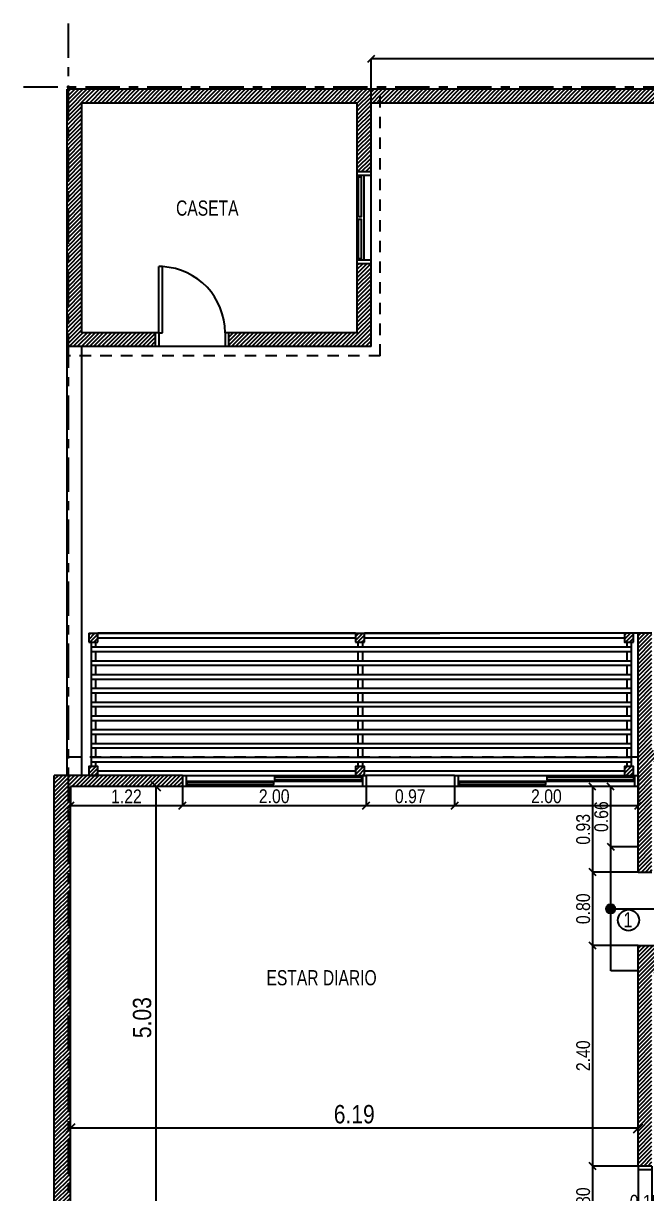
# Model space of a CAD drawing. Extents: x -14.8 to 35.6, y 44.5 to 81.2.
# Drawn here: x -14.71 to -7.94, y 68.52 to 81.25 of the extents above; entities that cross this region are included whole.
import ezdxf

# ---------------------------------------------------------------- set-up
doc = ezdxf.new("R2010")
doc.units = 0
doc.header["$MEASUREMENT"] = 0
doc.header["$PDMODE"] = 3
doc.linetypes.add('CENTER2', pattern=[1.125, 0.75, -0.125, 0.125, -0.125])
doc.linetypes.add('HIDDEN2', pattern=[0.1875, 0.125, -0.0625])
doc.layers.get('0').update_dxf_attribs({"linetype": 'CONTINUOUS'})
doc.layers.get('DEFPOINTS').update_dxf_attribs({"linetype": 'CONTINUOUS'})
for name, color, linetype in [('ABERTURAS', 71, 'CONTINUOUS'), ('AUXILIARES', 11, 'CONTINUOUS'), ('COTAS', 12, 'CONTINUOUS'), ('DEMOLICIÓN', 2, 'CONTINUOUS'), ('EJES', 161, 'CENTER2'), ('NUEVO', 1, 'CONTINUOUS'), ('RELLENO', 7, 'CONTINUOUS'), ('TEXTO', 12, 'CONTINUOUS')]:
    doc.layers.add(name, color=color, linetype=linetype)
doc.styles.add('COTAS PRIMARIAS', font='ARIALN.TTF', dxfattribs={"height": 0.2})
doc.styles.add('COTAS SECUNDARIAS', font='ARIALN.TTF', dxfattribs={"height": 0.15})
doc.styles.add('TEXTO SECUNDARIO', font='ARIALN.TTF', dxfattribs={"width": 0.9, "height": 0.165})
doc.dimstyles.new('COTA SECUNDARIAS', dxfattribs={"dimscale": 5, "dimtxt": 1, "dimasz": 0.015, "dimexe": 0, "dimexo": 0, "dimgap": 0.005, "dimtad": 1, "dimzin": 1, "dimdsep": 46, "dimtxsty": 'COTAS SECUNDARIAS', "dimblk": 'OBLIQUE', "dimcen": 0, "dimclrd": 11, "dimclre": 11, "dimclrt": 11, "dimaunit": 1, "dimadec": 1, "dimazin": 0, "dimtfac": 0.4, "dimtix": 1, "dimtmove": 1, "dimatfit": 3, "dimfxl": 1, "dimtolj": 1, "dimtzin": 0, "dimlwd": -1, "dimarcsym": 0})
doc.dimstyles.new('COTAS PRINCIPALES', dxfattribs={"dimscale": 5, "dimtxt": 2.5, "dimasz": 0.02, "dimexe": 0, "dimexo": 0, "dimgap": 0.01, "dimtad": 1, "dimzin": 1, "dimdsep": 46, "dimtxsty": 'COTAS PRIMARIAS', "dimblk": 'OBLIQUE', "dimcen": 0, "dimclrd": 11, "dimclre": 11, "dimclrt": 11, "dimaunit": 1, "dimadec": 1, "dimazin": 0, "dimtfac": 0.4, "dimtix": 1, "dimtmove": 1, "dimatfit": 3, "dimfxl": 1, "dimtolj": 1, "dimtzin": 0, "dimlwd": -1, "dimarcsym": 0})
pattern_1 = [(45, (-34.72734, 9.76277), (-0.022097087, 0.022097087), [])]
pattern_2 = [(45, (-20.48295, 0), (-0.022097087, 0.022097087), [])]
pattern_3 = [(45, (24.85773, 0), (-0.022097087, 0.022097087), [])]

# ---------------------------------------------------------------- blocks, each defined once
blk = doc.blocks.new('_Oblique')
at = {"color": 0, "linetype": 'ByBlock', "lineweight": -2}
blk.add_line((-0.5, -0.5), (0.5, 0.5), dxfattribs=at)
blk = doc.blocks.new('*D124')
at = {"layer": 'COTAS', "color": 11, "lineweight": -2, "transparency": 16777216}
for p, q in [((-10.926, 80.531), (-10.926, 80.861)), ((-0.566, 80.531), (-0.566, 80.861))]:
    blk.add_line(p, q, dxfattribs=at)
at = {"layer": 'COTAS', "color": 11, "transparency": 16777216}
blk.add_line((-0.566, 80.861), (-10.926, 80.861), dxfattribs=at)
at = {"layer": 'DEFPOINTS', "color": 0, "transparency": 16777216}
for p in [(-10.926, 80.861), (-10.926, 80.531), (-0.566, 80.531)]:
    blk.add_point(p, dxfattribs=at)
at = {"layer": 'COTAS', "color": 11, "transparency": 16777216, "xscale": 0.075, "yscale": 0.075, "zscale": 0.075, "rotation": 180}
blk.add_blockref('_Oblique', (-10.926, 80.861), dxfattribs=at)
at = {"layer": 'COTAS', "color": 11, "transparency": 16777216, "xscale": 0.075, "yscale": 0.075, "zscale": 0.075}
blk.add_blockref('_Oblique', (-0.566, 80.861), dxfattribs=at)
at = {"layer": 'COTAS', "color": 11, "transparency": 16777216, "insert": (-5.746, 80.963), "char_height": 0.15, "attachment_point": 5, "style": 'COTAS SECUNDARIAS'}
blk.add_mtext('\\A1;10.36', dxfattribs=at)
blk = doc.blocks.new('*D130')
at = {"layer": 'COTAS', "color": 11, "lineweight": -2, "transparency": 16777216}
for p, q in [((-8.016, 68.811), (-8.016, 68.32)), ((-7.866, 68.811), (-7.866, 68.32))]:
    blk.add_line(p, q, dxfattribs=at)
at = {"layer": 'COTAS', "color": 11, "transparency": 16777216}
for p, q in [((-8.016, 68.32), (-8.091, 68.32)), ((-7.866, 68.32), (-8.016, 68.32)), ((-7.866, 68.32), (-7.791, 68.32))]:
    blk.add_line(p, q, dxfattribs=at)
at = {"layer": 'DEFPOINTS', "color": 0, "transparency": 16777216}
for p in [(-8.016, 68.811), (-7.866, 68.811), (-8.016, 68.32)]:
    blk.add_point(p, dxfattribs=at)
at = {"layer": 'COTAS', "color": 11, "transparency": 16777216, "xscale": 0.075, "yscale": 0.075, "zscale": 0.075}
blk.add_blockref('_Oblique', (-8.016, 68.32), dxfattribs=at)
at = {"layer": 'COTAS', "color": 11, "transparency": 16777216, "xscale": 0.075, "yscale": 0.075, "zscale": 0.075, "rotation": 180}
blk.add_blockref('_Oblique', (-7.866, 68.32), dxfattribs=at)
at = {"layer": 'COTAS', "color": 11, "transparency": 16777216, "insert": (-7.941, 68.421), "char_height": 0.15, "attachment_point": 5, "style": 'COTAS SECUNDARIAS'}
blk.add_mtext('\\A1;0.15', dxfattribs=at)
blk = doc.blocks.new('*D156')
at = {"layer": 'COTAS', "color": 11, "lineweight": -2, "transparency": 16777216}
for p, q in [((-14.201, 72.941), (-14.201, 72.734)), ((-12.981, 72.941), (-12.981, 72.734))]:
    blk.add_line(p, q, dxfattribs=at)
at = {"layer": 'COTAS', "color": 11, "transparency": 16777216}
blk.add_line((-14.201, 72.734), (-12.981, 72.734), dxfattribs=at)
at = {"layer": 'DEFPOINTS', "color": 0, "transparency": 16777216}
for p in [(-14.201, 72.941), (-12.981, 72.941), (-12.981, 72.734)]:
    blk.add_point(p, dxfattribs=at)
at = {"layer": 'COTAS', "color": 11, "transparency": 16777216, "xscale": 0.075, "yscale": 0.075, "zscale": 0.075, "rotation": 180}
blk.add_blockref('_Oblique', (-14.201, 72.734), dxfattribs=at)
at = {"layer": 'COTAS', "color": 11, "transparency": 16777216, "xscale": 0.075, "yscale": 0.075, "zscale": 0.075}
blk.add_blockref('_Oblique', (-12.981, 72.734), dxfattribs=at)
at = {"layer": 'COTAS', "color": 11, "transparency": 16777216, "insert": (-13.591, 72.834), "char_height": 0.15, "attachment_point": 5, "style": 'COTAS SECUNDARIAS'}
blk.add_mtext('\\A1;1.22', dxfattribs=at)
blk = doc.blocks.new('*D157')
at = {"layer": 'COTAS', "color": 11, "lineweight": -2, "transparency": 16777216}
for p, q in [((-12.981, 72.941), (-12.981, 72.734)), ((-10.981, 72.941), (-10.981, 72.734))]:
    blk.add_line(p, q, dxfattribs=at)
at = {"layer": 'COTAS', "color": 11, "transparency": 16777216}
blk.add_line((-12.981, 72.734), (-10.981, 72.734), dxfattribs=at)
at = {"layer": 'DEFPOINTS', "color": 0, "transparency": 16777216}
for p in [(-12.981, 72.941), (-10.981, 72.941), (-10.981, 72.734)]:
    blk.add_point(p, dxfattribs=at)
at = {"layer": 'COTAS', "color": 11, "transparency": 16777216, "xscale": 0.075, "yscale": 0.075, "zscale": 0.075, "rotation": 180}
blk.add_blockref('_Oblique', (-12.981, 72.734), dxfattribs=at)
at = {"layer": 'COTAS', "color": 11, "transparency": 16777216, "xscale": 0.075, "yscale": 0.075, "zscale": 0.075}
blk.add_blockref('_Oblique', (-10.981, 72.734), dxfattribs=at)
at = {"layer": 'COTAS', "color": 11, "transparency": 16777216, "insert": (-11.981, 72.835), "char_height": 0.15, "attachment_point": 5, "style": 'COTAS SECUNDARIAS'}
blk.add_mtext('\\A1;2.00', dxfattribs=at)
blk = doc.blocks.new('*D158')
at = {"layer": 'COTAS', "color": 11, "lineweight": -2, "transparency": 16777216}
for p, q in [((-10.981, 72.941), (-10.981, 72.734)), ((-10.016, 72.941), (-10.016, 72.734))]:
    blk.add_line(p, q, dxfattribs=at)
at = {"layer": 'COTAS', "color": 11, "transparency": 16777216}
blk.add_line((-10.981, 72.734), (-10.016, 72.734), dxfattribs=at)
at = {"layer": 'DEFPOINTS', "color": 0, "transparency": 16777216}
for p in [(-10.981, 72.941), (-10.016, 72.941), (-10.016, 72.734)]:
    blk.add_point(p, dxfattribs=at)
at = {"layer": 'COTAS', "color": 11, "transparency": 16777216, "xscale": 0.075, "yscale": 0.075, "zscale": 0.075, "rotation": 180}
blk.add_blockref('_Oblique', (-10.981, 72.734), dxfattribs=at)
at = {"layer": 'COTAS', "color": 11, "transparency": 16777216, "xscale": 0.075, "yscale": 0.075, "zscale": 0.075}
blk.add_blockref('_Oblique', (-10.016, 72.734), dxfattribs=at)
at = {"layer": 'COTAS', "color": 11, "transparency": 16777216, "insert": (-10.499, 72.835), "char_height": 0.15, "attachment_point": 5, "style": 'COTAS SECUNDARIAS'}
blk.add_mtext('\\A1;0.97', dxfattribs=at)
blk = doc.blocks.new('*D159')
at = {"layer": 'COTAS', "color": 11, "lineweight": -2, "transparency": 16777216}
for p, q in [((-10.016, 72.941), (-10.016, 72.734)), ((-8.016, 72.941), (-8.016, 72.734))]:
    blk.add_line(p, q, dxfattribs=at)
at = {"layer": 'COTAS', "color": 11, "transparency": 16777216}
blk.add_line((-10.016, 72.734), (-8.016, 72.734), dxfattribs=at)
at = {"layer": 'DEFPOINTS', "color": 0, "transparency": 16777216}
for p in [(-10.016, 72.941), (-8.016, 72.941), (-8.016, 72.734)]:
    blk.add_point(p, dxfattribs=at)
at = {"layer": 'COTAS', "color": 11, "transparency": 16777216, "xscale": 0.075, "yscale": 0.075, "zscale": 0.075, "rotation": 180}
blk.add_blockref('_Oblique', (-10.016, 72.734), dxfattribs=at)
at = {"layer": 'COTAS', "color": 11, "transparency": 16777216, "xscale": 0.075, "yscale": 0.075, "zscale": 0.075}
blk.add_blockref('_Oblique', (-8.016, 72.734), dxfattribs=at)
at = {"layer": 'COTAS', "color": 11, "transparency": 16777216, "insert": (-9.016, 72.835), "char_height": 0.15, "attachment_point": 5, "style": 'COTAS SECUNDARIAS'}
blk.add_mtext('\\A1;2.00', dxfattribs=at)
blk = doc.blocks.new('*D160')
at = {"layer": 'COTAS', "color": 11, "lineweight": -2, "transparency": 16777216}
for p, q in [((-8.016, 72.941), (-8.514, 72.941)), ((-8.016, 72.011), (-8.514, 72.011))]:
    blk.add_line(p, q, dxfattribs=at)
at = {"layer": 'COTAS', "color": 11, "transparency": 16777216}
blk.add_line((-8.514, 72.941), (-8.514, 72.011), dxfattribs=at)
at = {"layer": 'DEFPOINTS', "color": 0, "transparency": 16777216}
for p in [(-8.016, 72.941), (-8.514, 72.011), (-8.016, 72.011)]:
    blk.add_point(p, dxfattribs=at)
at = {"layer": 'COTAS', "color": 11, "transparency": 16777216, "xscale": 0.075, "yscale": 0.075, "zscale": 0.075}
for p, rotation in [((-8.514, 72.941), 90), ((-8.514, 72.011), 270)]:
    blk.add_blockref('_Oblique', p, dxfattribs=dict(at, rotation=rotation))
at = {"layer": 'COTAS', "color": 11, "transparency": 16777216, "insert": (-8.615, 72.476), "char_height": 0.15, "attachment_point": 5, "rotation": 90, "style": 'COTAS SECUNDARIAS'}
blk.add_mtext('\\A1;0.93', dxfattribs=at)
blk = doc.blocks.new('*D161')
at = {"layer": 'COTAS', "color": 11, "transparency": 16777216}
blk.add_line((-8.316, 72.286), (-8.316, 72.941), dxfattribs=at)
at = {"layer": 'DEFPOINTS', "color": 0, "transparency": 16777216}
for p in [(-8.316, 72.941), (-8.316, 72.941), (-8.316, 72.286)]:
    blk.add_point(p, dxfattribs=at)
at = {"layer": 'COTAS', "color": 11, "transparency": 16777216, "xscale": 0.075, "yscale": 0.075, "zscale": 0.075}
for p, rotation in [((-8.316, 72.941), 90), ((-8.316, 72.286), 270)]:
    blk.add_blockref('_Oblique', p, dxfattribs=dict(at, rotation=rotation))
at = {"layer": 'COTAS', "color": 11, "transparency": 16777216, "insert": (-8.418, 72.614), "char_height": 0.15, "attachment_point": 5, "rotation": 90, "style": 'COTAS SECUNDARIAS'}
blk.add_mtext('\\A1;0.66', dxfattribs=at)
blk = doc.blocks.new('*D162')
at = {"layer": 'COTAS', "color": 11, "lineweight": -2, "transparency": 16777216}
for p, q in [((-8.016, 72.011), (-8.514, 72.011)), ((-8.016, 71.211), (-8.514, 71.211))]:
    blk.add_line(p, q, dxfattribs=at)
at = {"layer": 'COTAS', "color": 11, "transparency": 16777216}
blk.add_line((-8.514, 72.011), (-8.514, 71.211), dxfattribs=at)
at = {"layer": 'DEFPOINTS', "color": 0, "transparency": 16777216}
for p in [(-8.016, 72.011), (-8.514, 71.211), (-8.016, 71.211)]:
    blk.add_point(p, dxfattribs=at)
at = {"layer": 'COTAS', "color": 11, "transparency": 16777216, "xscale": 0.075, "yscale": 0.075, "zscale": 0.075}
for p, rotation in [((-8.514, 72.011), 90), ((-8.514, 71.211), 270)]:
    blk.add_blockref('_Oblique', p, dxfattribs=dict(at, rotation=rotation))
at = {"layer": 'COTAS', "color": 11, "transparency": 16777216, "insert": (-8.615, 71.611), "char_height": 0.15, "attachment_point": 5, "rotation": 90, "style": 'COTAS SECUNDARIAS'}
blk.add_mtext('\\A1;0.80', dxfattribs=at)
blk = doc.blocks.new('*D163')
at = {"layer": 'COTAS', "color": 11, "lineweight": -2, "transparency": 16777216}
for p, q in [((-8.016, 71.211), (-8.514, 71.211)), ((-8.016, 68.811), (-8.514, 68.811))]:
    blk.add_line(p, q, dxfattribs=at)
at = {"layer": 'COTAS', "color": 11, "transparency": 16777216}
blk.add_line((-8.514, 71.211), (-8.514, 68.811), dxfattribs=at)
at = {"layer": 'DEFPOINTS', "color": 0, "transparency": 16777216}
for p in [(-8.016, 71.211), (-8.514, 68.811), (-8.016, 68.811)]:
    blk.add_point(p, dxfattribs=at)
at = {"layer": 'COTAS', "color": 11, "transparency": 16777216, "xscale": 0.075, "yscale": 0.075, "zscale": 0.075}
for p, rotation in [((-8.514, 71.211), 90), ((-8.514, 68.811), 270)]:
    blk.add_blockref('_Oblique', p, dxfattribs=dict(at, rotation=rotation))
at = {"layer": 'COTAS', "color": 11, "transparency": 16777216, "insert": (-8.615, 70.011), "char_height": 0.15, "attachment_point": 5, "rotation": 90, "style": 'COTAS SECUNDARIAS'}
blk.add_mtext('\\A1;2.40', dxfattribs=at)
blk = doc.blocks.new('*D164')
at = {"layer": 'COTAS', "color": 11, "lineweight": -2, "transparency": 16777216}
for p, q in [((-8.016, 68.811), (-8.514, 68.811)), ((-8.016, 68.011), (-8.514, 68.011))]:
    blk.add_line(p, q, dxfattribs=at)
at = {"layer": 'COTAS', "color": 11, "transparency": 16777216}
blk.add_line((-8.514, 68.811), (-8.514, 68.011), dxfattribs=at)
at = {"layer": 'DEFPOINTS', "color": 0, "transparency": 16777216}
for p in [(-8.016, 68.811), (-8.514, 68.011), (-8.016, 68.011)]:
    blk.add_point(p, dxfattribs=at)
at = {"layer": 'COTAS', "color": 11, "transparency": 16777216, "xscale": 0.075, "yscale": 0.075, "zscale": 0.075}
for p, rotation in [((-8.514, 68.811), 90), ((-8.514, 68.011), 270)]:
    blk.add_blockref('_Oblique', p, dxfattribs=dict(at, rotation=rotation))
at = {"layer": 'COTAS', "color": 11, "transparency": 16777216, "insert": (-8.615, 68.411), "char_height": 0.15, "attachment_point": 5, "rotation": 90, "style": 'COTAS SECUNDARIAS'}
blk.add_mtext('\\A1;0.80', dxfattribs=at)
blk = doc.blocks.new('*D185')
at = {"layer": 'COTAS', "color": 11, "transparency": 16777216}
blk.add_line((-8.016, 69.222), (-14.201, 69.222), dxfattribs=at)
at = {"layer": 'DEFPOINTS', "color": 0, "transparency": 16777216}
for p in [(-14.201, 69.222), (-14.201, 69.222), (-8.016, 69.222)]:
    blk.add_point(p, dxfattribs=at)
at = {"layer": 'COTAS', "color": 11, "transparency": 16777216, "xscale": 0.1, "yscale": 0.1, "zscale": 0.1, "rotation": 180}
blk.add_blockref('_Oblique', (-14.201, 69.222), dxfattribs=at)
at = {"layer": 'COTAS', "color": 11, "transparency": 16777216, "xscale": 0.1, "yscale": 0.1, "zscale": 0.1}
blk.add_blockref('_Oblique', (-8.016, 69.222), dxfattribs=at)
at = {"layer": 'COTAS', "color": 11, "transparency": 16777216, "insert": (-11.109, 69.374), "char_height": 0.2, "attachment_point": 5, "style": 'COTAS PRIMARIAS'}
blk.add_mtext('\\A1;6.19', dxfattribs=at)
blk = doc.blocks.new('*D186')
at = {"layer": 'COTAS', "color": 11, "transparency": 16777216}
blk.add_line((-13.266, 67.911), (-13.266, 72.941), dxfattribs=at)
at = {"layer": 'DEFPOINTS', "color": 0, "transparency": 16777216}
for p in [(-13.266, 72.941), (-13.266, 72.941), (-13.266, 67.911)]:
    blk.add_point(p, dxfattribs=at)
at = {"layer": 'COTAS', "color": 11, "transparency": 16777216, "xscale": 0.1, "yscale": 0.1, "zscale": 0.1}
for p, rotation in [((-13.266, 72.941), 90), ((-13.266, 67.911), 270)]:
    blk.add_blockref('_Oblique', p, dxfattribs=dict(at, rotation=rotation))
at = {"layer": 'COTAS', "color": 11, "transparency": 16777216, "insert": (-13.419, 70.426), "char_height": 0.2, "attachment_point": 5, "rotation": 90, "style": 'COTAS PRIMARIAS'}
blk.add_mtext('\\A1;5.03', dxfattribs=at)

msp = doc.modelspace()

# ---------------------------------------------------------------- hatches: boundary and pattern name
h = msp.add_hatch()
h.set_pattern_fill('ANSI31', color=256, scale=0.25, style=0)
h.set_pattern_definition(pattern_2)
h.paths.add_polyline_path([(-10.926, 80.531), (-14.237, 80.531), (-14.237, 77.731), (-13.276, 77.731), (-13.276, 77.881), (-14.076, 77.881), (-14.076, 80.381), (-11.076, 80.381), (-11.076, 79.631), (-10.926, 79.631)])
h = msp.add_hatch()
h.set_pattern_fill('ANSI31', color=256, scale=0.25, style=0)
h.set_pattern_definition(pattern_2)
h.paths.add_polyline_path([(-10.926, 78.631), (-11.076, 78.631), (-11.076, 77.881), (-12.476, 77.881), (-12.476, 77.731), (-10.926, 77.731)])
at = {"layer": 'RELLENO'}
h = msp.add_hatch(dxfattribs=at)
h.set_pattern_fill('ANSI31', color=1, scale=0.25, style=0)
h.set_pattern_definition(pattern_1)
h.paths.add_polyline_path([(-10.926, 80.381), (-10.826, 80.381), (-10.826, 80.531), (-10.926, 80.531)])
h = msp.add_hatch(dxfattribs=at)
h.set_pattern_fill('ANSI31', color=1, scale=0.25, style=0)
h.set_pattern_definition(pattern_1)
h.paths.add_polyline_path([(-1.016, 80.531), (-10.826, 80.531), (-10.826, 80.381), (-1.016, 80.381)])
h = msp.add_hatch(dxfattribs=at)
h.set_pattern_fill('ANSI31', color=256, scale=0.25, style=0)
h.set_pattern_definition(pattern_3)
h.paths.add_polyline_path([(-13.901, 74.611), (-14.001, 74.611), (-14.001, 74.511), (-13.901, 74.511)])
h = msp.add_hatch(dxfattribs=at)
h.set_pattern_fill('ANSI31', color=256, scale=0.25, style=0)
h.set_pattern_definition(pattern_3)
h.paths.add_polyline_path([(-10.996, 74.611), (-11.096, 74.611), (-11.096, 74.511), (-10.996, 74.511)])
h = msp.add_hatch(dxfattribs=at)
h.set_pattern_fill('ANSI31', color=256, scale=0.25, style=0)
h.set_pattern_definition(pattern_3)
h.paths.add_polyline_path([(-8.066, 74.611), (-8.166, 74.611), (-8.166, 74.511), (-8.066, 74.511)])
h = msp.add_hatch(dxfattribs=at)
h.set_pattern_fill('ANSI31', color=256, scale=0.25, style=0)
h.paths.add_polyline_path([(-6.016, 73.336), (-7.866, 73.336), (-7.866, 74.611), (-8.016, 74.611), (-8.016, 72.011), (-7.866, 72.011), (-7.866, 73.211), (-7.066, 73.211), (-7.066, 71.211), (-8.016, 71.211), (-8.016, 68.811), (-7.866, 68.811), (-7.866, 70.911), (-6.166, 70.911), (-6.166, 68.811), (-6.016, 68.811), (-6.016, 70.911), (-5.716, 70.911), (-5.716, 71.211), (-6.016, 71.211), (-6.016, 71.711), (-6.166, 71.711), (-6.166, 71.211), (-6.966, 71.211), (-6.966, 73.211), (-6.166, 73.211), (-6.166, 73.206), (-6.016, 73.206)])
h = msp.add_hatch(dxfattribs=at)
h.set_pattern_fill('ANSI31', color=256, scale=0.25, style=0)
h.set_pattern_definition(pattern_2)
h.paths.add_polyline_path([(-14.076, 68.011), (-14.201, 68.011), (-14.201, 68.511), (-14.376, 68.511), (-14.376, 64.101), (-14.076, 64.101), (-14.076, 64.411), (-12.676, 64.411), (-12.676, 64.461), (-11.976, 64.461), (-11.976, 64.411), (-11.766, 64.411), (-11.766, 64.511), (-14.076, 64.511)])
h.paths.add_polyline_path([(-14.076, 64.101), (-14.376, 64.101), (-14.376, 61.191), (-14.076, 61.191)])
h.paths.add_polyline_path([(-14.201, 72.941), (-12.981, 72.941), (-12.981, 73.061), (-14.376, 73.061), (-14.376, 68.511), (-14.201, 68.511)])
h = msp.add_hatch(dxfattribs=at)
h.set_pattern_fill('ANSI31', color=256, scale=0.25, style=0)
h.set_pattern_definition(pattern_3)
h.paths.add_polyline_path([(-13.901, 73.161), (-14.001, 73.161), (-14.001, 73.061), (-13.901, 73.061)])
h = msp.add_hatch(dxfattribs=at)
h.set_pattern_fill('ANSI31', color=256, scale=0.25, style=0)
h.set_pattern_definition(pattern_3)
h.paths.add_polyline_path([(-10.996, 73.161), (-11.096, 73.161), (-11.096, 73.061), (-10.996, 73.061)])
h = msp.add_hatch(dxfattribs=at)
h.set_pattern_fill('ANSI31', color=256, scale=0.25, style=0)
h.set_pattern_definition(pattern_3)
h.paths.add_polyline_path([(-8.066, 73.161), (-8.166, 73.161), (-8.166, 73.061), (-8.066, 73.061)])
h = msp.add_hatch(color=256, dxfattribs=at)
h.paths.add_polyline_path([(-8.316, 71.661), (-8.316, 71.611), (-8.266, 71.611, 0.414214)])
h.paths.add_polyline_path([(-8.316, 71.611), (-8.316, 71.561, 0.414214), (-8.266, 71.611)])
h.paths.add_polyline_path([(-8.316, 71.561), (-8.316, 71.661, 1)])

# ---------------------------------------------------------------- linework, layer by layer
for p, q in [((-14.237, 73.061), (-14.237, 80.531)), ((-10.926, 80.531), (-14.237, 80.531)), ((-10.926, 77.731), (-10.926, 80.531)), ((-11.076, 80.381), (-14.076, 80.381)), ((-14.076, 77.881), (-14.076, 80.381)), ((-11.076, 77.881), (-11.076, 80.381)), ((-10.926, 79.631), (-11.076, 79.631)), ((-10.926, 79.591), (-11.076, 79.591)), ((-11.001, 78.671), (-11.001, 79.591)), ((-10.926, 78.671), (-11.076, 78.671)), ((-13.236, 77.881), (-13.236, 78.6)), ((-13.196, 78.6), (-13.236, 78.6)), ((-13.196, 77.881), (-13.196, 78.6)), ((-10.926, 78.631), (-11.076, 78.631)), ((-13.236, 77.881), (-14.076, 77.881)), ((-13.236, 77.881), (-13.276, 77.881)), ((-13.276, 77.881), (-13.276, 77.731)), ((-13.236, 77.881), (-13.236, 77.731)), ((-13.236, 77.881), (-13.196, 77.881)), ((-11.076, 77.881), (-12.516, 77.881)), ((-12.516, 77.881), (-12.516, 77.731)), ((-12.476, 77.881), (-12.516, 77.881)), ((-12.476, 77.731), (-12.476, 77.881)), ((-10.926, 77.731), (-14.237, 77.731)), ((-14.076, 73.061), (-14.076, 77.731)), ((-13.236, 77.731), (-13.276, 77.731)), ((-12.476, 77.731), (-12.516, 77.731)), ((-14.001, 74.611), (-14.001, 74.511)), ((-14.001, 74.611), (-13.901, 74.611)), ((-13.901, 74.611), (-11.096, 74.611)), ((-11.096, 74.611), (-13.901, 74.611)), ((-13.901, 74.511), (-13.901, 74.611)), ((-11.096, 74.611), (-11.096, 74.511)), ((-11.096, 74.611), (-10.996, 74.611)), ((-8.016, 74.611), (-10.996, 74.611)), ((-10.996, 74.611), (-10.176, 74.611)), ((-10.996, 74.511), (-10.996, 74.611)), ((-8.016, 72.011), (-8.016, 74.611)), ((-7.866, 74.611), (-8.016, 74.611)), ((-14.001, 74.511), (-13.901, 74.511)), ((-13.976, 74.511), (-13.976, 73.161)), ((-13.976, 74.461), (-8.091, 74.461)), ((-13.926, 74.511), (-13.926, 74.461)), ((-13.901, 74.561), (-11.096, 74.561)), ((-11.096, 74.511), (-10.996, 74.511)), ((-11.071, 74.511), (-11.071, 74.461)), ((-11.021, 74.511), (-11.021, 74.461)), ((-10.996, 74.561), (-8.166, 74.561)), ((-8.141, 74.511), (-8.141, 74.461)), ((-8.091, 74.511), (-8.091, 73.161)), ((-13.976, 74.411), (-8.091, 74.411)), ((-13.926, 74.411), (-13.926, 74.311)), ((-11.071, 74.411), (-11.071, 74.311)), ((-11.021, 74.411), (-11.021, 74.311)), ((-8.141, 74.411), (-8.141, 74.311)), ((-13.976, 74.311), (-8.091, 74.311)), ((-13.976, 74.261), (-8.091, 74.261)), ((-13.926, 74.261), (-13.926, 74.161)), ((-11.071, 74.261), (-11.071, 74.161)), ((-11.021, 74.261), (-11.021, 74.161)), ((-8.141, 74.261), (-8.141, 74.161)), ((-13.976, 74.161), (-8.091, 74.161)), ((-13.976, 74.111), (-8.091, 74.111)), ((-13.926, 74.111), (-13.926, 74.011)), ((-11.071, 74.111), (-11.071, 74.011)), ((-11.021, 74.111), (-11.021, 74.011)), ((-8.141, 74.111), (-8.141, 74.011)), ((-13.976, 74.011), (-8.091, 74.011)), ((-13.976, 73.961), (-8.091, 73.961)), ((-13.926, 73.961), (-13.926, 73.861)), ((-11.071, 73.961), (-11.071, 73.861)), ((-11.021, 73.961), (-11.021, 73.861)), ((-8.141, 73.961), (-8.141, 73.861)), ((-13.976, 73.861), (-8.091, 73.861)), ((-13.976, 73.811), (-8.091, 73.811)), ((-13.976, 73.711), (-8.091, 73.711)), ((-13.926, 73.811), (-13.926, 73.711)), ((-11.071, 73.811), (-11.071, 73.711)), ((-11.021, 73.811), (-11.021, 73.711)), ((-8.141, 73.811), (-8.141, 73.711)), ((-13.976, 73.661), (-8.091, 73.661)), ((-13.976, 73.561), (-8.091, 73.561)), ((-13.926, 73.661), (-13.926, 73.561)), ((-11.071, 73.661), (-11.071, 73.561)), ((-11.021, 73.661), (-11.021, 73.561)), ((-8.141, 73.661), (-8.141, 73.561)), ((-13.976, 73.511), (-8.091, 73.511)), ((-13.926, 73.511), (-13.926, 73.411)), ((-11.071, 73.511), (-11.071, 73.411)), ((-11.021, 73.511), (-11.021, 73.411)), ((-8.141, 73.511), (-8.141, 73.411)), ((-13.976, 73.411), (-8.091, 73.411)), ((-13.976, 73.361), (-8.091, 73.361)), ((-13.926, 73.361), (-13.926, 73.261)), ((-11.071, 73.361), (-11.071, 73.261)), ((-11.021, 73.361), (-11.021, 73.261)), ((-8.141, 73.361), (-8.141, 73.261)), ((-13.976, 73.261), (-8.091, 73.261)), ((-13.976, 73.211), (-8.091, 73.211)), ((-13.926, 73.211), (-13.926, 73.161)), ((-11.071, 73.211), (-11.071, 73.161)), ((-11.021, 73.211), (-11.021, 73.161)), ((-8.141, 73.211), (-8.141, 73.161)), ((-12.981, 73.061), (-14.376, 73.061)), ((-13.901, 73.111), (-11.096, 73.111)), ((-12.981, 73.061), (-12.981, 72.941)), ((-12.941, 73.061), (-11.021, 73.061)), ((-10.996, 73.111), (-8.166, 73.111)), ((-10.981, 73.061), (-10.981, 72.941)), ((-10.016, 73.061), (-10.981, 73.061)), ((-10.016, 73.061), (-10.016, 72.941)), ((-9.976, 73.061), (-8.056, 73.061)), ((-8.016, 73.061), (-8.016, 72.941)), ((-14.201, 68.011), (-14.201, 72.941)), ((-12.981, 72.941), (-14.201, 72.941)), ((-11.021, 72.941), (-12.941, 72.941)), ((-10.016, 72.941), (-10.981, 72.941)), ((-8.056, 72.941), (-9.976, 72.941)), ((-8.316, 70.936), (-8.316, 72.286)), ((-8.016, 72.286), (-8.316, 72.286)), ((-8.016, 72.011), (-7.866, 72.011)), ((-8.016, 71.211), (-7.066, 71.211)), ((-8.016, 68.811), (-8.016, 71.211)), ((-8.016, 70.936), (-8.316, 70.936)), ((-7.866, 68.811), (-8.016, 68.811))]:
    msp.add_line(p, q)
at = {"linetype": 'HIDDEN2'}
for p, q in [((-10.826, 77.631), (-10.826, 80.531)), ((-10.826, 77.631), (-14.237, 77.631)), ((-8.016, 73.261), (-14.226, 73.261))]:
    msp.add_line(p, q, dxfattribs=at)
for points in [[(-11.063, 79.143), (-11.063, 79.576), (-11.032, 79.576), (-11.032, 79.143)], [(-11.063, 78.685), (-11.063, 79.118), (-11.032, 79.118), (-11.032, 78.685)], [(-8.066, 74.511), (-8.066, 74.611), (-8.166, 74.611), (-8.166, 74.511)], [(-13.901, 73.061), (-13.901, 73.161), (-14.001, 73.161), (-14.001, 73.061)], [(-10.996, 73.061), (-10.996, 73.161), (-11.096, 73.161), (-11.096, 73.061)], [(-8.066, 73.061), (-8.066, 73.161), (-8.166, 73.161), (-8.166, 73.061)]]:
    msp.add_lwpolyline(points, close=True)
msp.add_arc((-13.236, 77.881), 0.72, 0, 86.8153)
at = {"layer": 'ABERTURAS'}
for p, q in [((-12.981, 73.061), (-12.941, 73.061)), ((-12.941, 73.061), (-12.941, 72.941)), ((-11.021, 73.061), (-11.021, 72.941)), ((-11.021, 73.061), (-10.981, 73.061)), ((-10.016, 73.061), (-9.976, 73.061)), ((-9.976, 73.061), (-9.976, 72.941)), ((-8.056, 73.061), (-8.056, 72.941)), ((-8.056, 73.061), (-8.016, 73.061)), ((-12.941, 72.941), (-12.981, 72.941)), ((-10.981, 72.941), (-11.021, 72.941)), ((-9.976, 72.941), (-10.016, 72.941)), ((-8.016, 72.941), (-8.056, 72.941)), ((-8.016, 68.811), (-8.016, 68.771)), ((-7.866, 68.771), (-8.016, 68.771))]:
    msp.add_line(p, q, dxfattribs=at)
at = {"layer": 'ABERTURAS', "color": 11}
for p, q in [((-12.941, 73.001), (-11.021, 73.001)), ((-9.976, 73.001), (-8.056, 73.001))]:
    msp.add_line(p, q, dxfattribs=at)
at = {"layer": 'ABERTURAS'}
for points in [[(-12.929, 72.991), (-11.99, 72.991), (-11.99, 72.963), (-12.929, 72.963)], [(-11.973, 73.048), (-11.031, 73.048), (-11.031, 73.016), (-11.973, 73.016)], [(-9.964, 72.991), (-9.025, 72.991), (-9.025, 72.963), (-9.964, 72.963)], [(-9.008, 73.048), (-8.066, 73.048), (-8.066, 73.016), (-9.008, 73.016)]]:
    msp.add_lwpolyline(points, close=True, dxfattribs=at)
at = {"layer": 'AUXILIARES', "color": 11}
msp.add_line((-8.316, 71.611), (-7.466, 71.611), dxfattribs=at)
at = {"layer": 'AUXILIARES'}
msp.add_circle((-8.122, 71.487), 0.115, dxfattribs=at)
at = {"layer": 'DEMOLICIÓN', "color": 7}
msp.add_line((-14.376, 61.191), (-14.376, 73.061), dxfattribs=at)
at = {"layer": 'EJES', "linetype": 'CENTER2', "ltscale": 0.5}
for p, q in [((-14.226, 81.248), (-14.226, 56.1)), ((-14.713, 80.558), (0.057, 80.558))]:
    msp.add_line(p, q, dxfattribs=at)
at = {"layer": 'NUEVO'}
for p, q in [((-1.016, 80.531), (-10.926, 80.531)), ((-1.016, 80.381), (-10.926, 80.381))]:
    msp.add_line(p, q, dxfattribs=at)
at = {"layer": 'TEXTO'}
msp.add_circle((-8.316, 71.611), 0.05, dxfattribs=at)

# ---------------------------------------------------------------- texts
at = {"layer": 'TEXTO', "style": 'TEXTO SECUNDARIO', "width": 0.9}
for s, p in [('CASETA', (-13.05, 79.155)), ('1', (-8.175, 71.408)), ('ESTAR DIARIO', (-12.065, 70.778))]:
    msp.add_text(s, height=0.165, dxfattribs=at).set_placement(p)

# ---------------------------------------------------------------- dimensions: what is measured, and where the dimension line sits
at = {"layer": 'COTAS'}
for base, p1, p2, dimstyle, picture, middle in [((-10.926, 80.861), (-0.566, 80.531), (-10.926, 80.531), 'COTA SECUNDARIAS', '*D124', (-5.746, 80.963)), ((-12.981, 72.734), (-14.201, 72.941), (-12.981, 72.941), 'COTA SECUNDARIAS', '*D156', (-13.591, 72.834)), ((-10.981, 72.734), (-12.981, 72.941), (-10.981, 72.941), 'COTA SECUNDARIAS', '*D157', (-11.981, 72.835)), ((-10.016462, 72.733848), (-10.981465, 72.941066), (-10.016462, 72.941066), 'COTA SECUNDARIAS', '*D158', (-10.498963, 72.835434)), ((-8.016, 72.734), (-10.016, 72.941), (-8.016, 72.941), 'COTA SECUNDARIAS', '*D159', (-9.016, 72.835)), ((-14.201465, 69.221575), (-8.016462, 69.221575), (-14.201465, 69.221575), 'COTAS PRINCIPALES', '*D185', (-11.108963, 69.37369)), ((-8.016, 68.32), (-7.866, 68.811), (-8.016, 68.811), 'COTA SECUNDARIAS', '*D130', (-7.941, 68.421))]:
    dim = msp.add_linear_dim(base=base, p1=p1, p2=p2, dimstyle=dimstyle, dxfattribs=at)
    dim.commit()
    dim.dimension.update_dxf_attribs({"geometry": picture, "text_midpoint": middle})
for base, p1, p2, dimstyle, picture, middle in [((-13.266, 72.941), (-13.266, 67.911), (-13.266, 72.941), 'COTAS PRINCIPALES', '*D186', (-13.419, 70.426)), ((-8.514, 72.011), (-8.016, 72.941), (-8.016, 72.011), 'COTA SECUNDARIAS', '*D160', (-8.615, 72.476)), ((-8.316462341, 72.94106649), (-8.316462341, 72.28606649), (-8.316462341, 72.94106649), 'COTA SECUNDARIAS', '*D161', (-8.41804829, 72.61356649)), ((-8.514, 71.211), (-8.016, 72.011), (-8.016, 71.211), 'COTA SECUNDARIAS', '*D162', (-8.615, 71.611)), ((-8.514, 68.811), (-8.016, 71.211), (-8.016, 68.811), 'COTA SECUNDARIAS', '*D163', (-8.615, 70.011)), ((-8.514, 68.011), (-8.016, 68.811), (-8.016, 68.011), 'COTA SECUNDARIAS', '*D164', (-8.615, 68.411))]:
    dim = msp.add_linear_dim(base=base, p1=p1, p2=p2, angle=90, dimstyle=dimstyle, dxfattribs=at)
    dim.commit()
    dim.dimension.update_dxf_attribs({"geometry": picture, "text_midpoint": middle})

doc.saveas('drawing.dxf')
